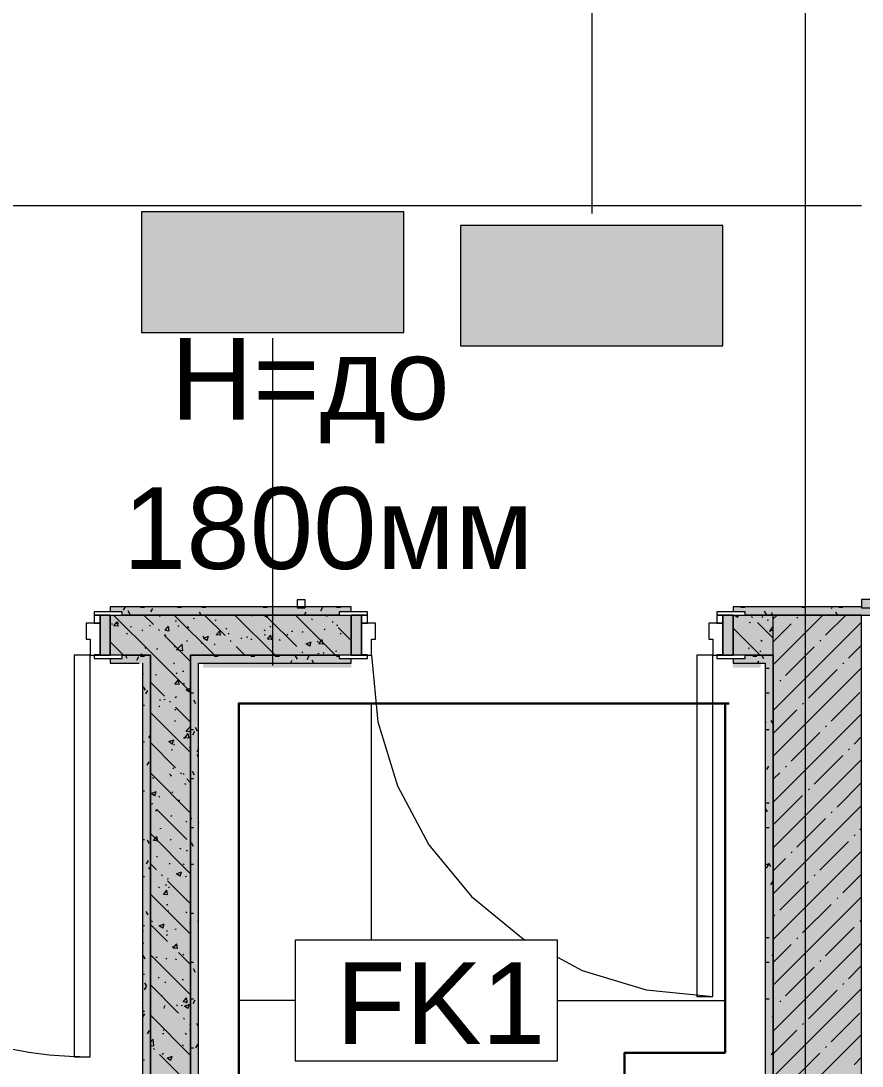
# Model space of a CAD drawing. Header units: millimetres. Extents: x -3817 to 677485, y -22715 to 103890.
# Drawn here: x 82851 to 84944, y 21068 to 23671 of the extents above; entities that cross this region are included whole.
import ezdxf

# ---------------------------------------------------------------- set-up
doc = ezdxf.new("R2010")
doc.units = ezdxf.units.MM
doc.layers.add('PDF _Геометрия', color=7, linetype='Continuous', true_color=0x1d1d1d)
doc.layers.add('PDF _Сплошная заливка', color=7, linetype='Continuous', true_color=0xffffff)
doc.layers.add('PDF _Текст', color=7, linetype='Continuous')
doc.styles.add('PDF GOST-Common', font='arial.ttf')

msp = doc.modelspace()

# ---------------------------------------------------------------- hatches: boundary and pattern name
at = {"layer": 'PDF _Сплошная заливка', "transparency": 33554559}
h = msp.add_hatch(color=256, dxfattribs=at)
h.paths.add_polyline_path([(85453.3, 22191.3), (85453.3, 22211.3), (84623.3, 22211.3), (84623.3, 22199.3), (84653.3, 22199.3), (84653.3, 22191.3), (85275.9, 22191.3)], flags=0)
h.paths.add_polyline_path([(83643.3, 22191.3), (83643.3, 22199.3), (83673.3, 22199.3), (83673.3, 22211.3), (83073.3, 22211.3), (83073.3, 22199.3), (83103.3, 22199.3), (83103.3, 22191.3)], flags=0)
h.paths.add_polyline_path([(79663.3, 22191.3), (79663.3, 22199.3), (79693.3, 22199.3), (79693.3, 22211.3), (78923.1, 22211.3), (78923.1, 22191.3)], flags=0)
h.paths.add_polyline_path([(81943.3, 22191.3), (81943.3, 22199.3), (81973.3, 22199.3), (81973.3, 22211.3), (80793.3, 22211.3), (80793.3, 22199.3), (80823.3, 22199.3), (80823.3, 22191.3), (81803.3, 22191.3)], flags=0)
h = msp.add_hatch(color=256, dxfattribs=at)
h.paths.add_polyline_path([(83673.3, 22091.3), (83673.3, 22191.3), (83073.3, 22191.3), (83073.3, 22091.3), (83643.3, 22091.3)], flags=0)
h.paths.add_polyline_path([(81943.3, 22091.3), (81973.3, 22091.3), (81973.3, 22191.3), (81803.3, 22191.3), (81803.3, 22091.3)], flags=0)
h.paths.add_polyline_path([(84723.3, 22091.3), (84723.3, 22191.3), (84623.3, 22191.3), (84623.3, 22091.3), (84653.3, 22091.3)], flags=0)
for points in [[(83049.3, 22091.3), (83073.3, 22091.3), (83073.3, 22191.3), (83048.3, 22191.3), (83048.3, 22091.3)], [(84723.3, 21011.3), (84943.3, 21011.3), (84943.3, 22191.3), (84723.3, 22191.3), (84723.3, 21362.4)], [(83153.3, 17181.3), (83173.3, 17181.3), (83173.3, 22091.3), (83153.3, 22091.3), (83153.3, 17189.3)], [(83273.3, 19741.3), (83293.3, 19741.3), (83293.3, 22071.3), (83273.3, 22071.3), (83273.3, 20232.1)], [(84703.3, 21031.3), (84723.3, 21031.3), (84723.3, 22071.3), (84703.3, 22071.3), (84703.3, 21362.4)]]:
    msp.add_hatch(color=256, dxfattribs=at).paths.add_polyline_path(points)
h = msp.add_hatch(color=256, dxfattribs=at)
h.paths.add_polyline_path([(81844.2, 22071.3), (81973.3, 22071.3), (81973.3, 22083.3), (81943.3, 22083.3), (81943.3, 22091.3), (81823.3, 22091.3), (81823.3, 22071.3)], flags=0)
h.paths.add_polyline_path([(83103.3, 22071.3), (83153.3, 22071.3), (83153.3, 22091.3), (83103.3, 22091.3), (83102.1, 22083.3), (83073.3, 22083.3), (83073.3, 22071.3)], flags=0)
h = msp.add_hatch(color=256, dxfattribs=at)
h.paths.add_polyline_path([(83673.3, 22071.3), (83673.3, 22083.3), (83643.3, 22083.3), (83643.3, 22091.3), (83273.3, 22091.3), (83273.3, 22071.3), (83643.3, 22071.3)], flags=0)
h.paths.add_polyline_path([(84723.3, 22071.3), (84723.3, 22091.3), (84653.3, 22091.3), (84653.3, 22083.3), (84623.3, 22083.3), (84623.3, 22071.3), (84703.3, 22071.3)], flags=0)

# ---------------------------------------------------------------- linework, layer by layer
at = {"layer": 'PDF _Геометрия', "color": 253, "lineweight": 9, "true_color": 0xaaaaaa}
for points in [[(84803.3, 19059.5), (84803.3, 21326.4), (84803.3, 23826.4)], [(84803.6, 19059.5), (84803.6, 21326.4), (84803.6, 23826.4)], [(80408.8, 23211.3), (82443.3, 23211.3), (84943.3, 23211.3)], [(83723.3, 22091.3), (83739.6, 21925.5), (83788, 21766.1), (83866.5, 21619.1), (83972.2, 21490.3), (84101, 21384.6), (84107.1, 21381.3)], [(84186.4, 21339), (84248, 21306.1), (84407.4, 21257.7), (84573.3, 21241.3)]]:
    msp.add_lwpolyline(points, dxfattribs=at)
at = {"layer": 'PDF _Геометрия', "color": 7, "lineweight": 9}
for points in [[(84271.6, 23747.3), (84271.6, 23191.5)], [(83477.6, 22065.8), (83477.6, 22881)], [(84723.3, 22091.3), (84653.3, 22091.3), (84723.3, 22091.3), (84723.3, 22191.3), (84653.3, 22191.3), (84723.3, 22191.3)], [(83073.3, 22071.3), (83145.3, 22071.3)], [(83153.3, 22071.3), (83153.3, 17189.3)], [(83723.3, 21381.3), (83723.3, 21971.3)], [(83533.3, 21231.3), (83393.3, 21231.3)], [(84186.4, 21231.3), (84603.3, 21231.3)]]:
    msp.add_lwpolyline(points, dxfattribs=at)
for points in [[(83804.1, 23194.9), (83151, 23194.9), (83151, 22894.9), (83804.1, 22894.9)], [(84598.2, 23161.4), (83945, 23161.4), (83945, 22861.4), (84598.2, 22861.4)], [(83643.3, 22191.3), (83103.3, 22191.3)], [(83273.3, 22091.3), (83643.3, 22091.3)], [(84186.4, 21381.3), (83533.3, 21381.3), (83533.3, 21081.3), (84186.4, 21081.3)]]:
    msp.add_lwpolyline(points, close=True, dxfattribs=at)
at = {"layer": 'PDF _Геометрия', "color": 9, "lineweight": 9, "true_color": 0xc0c0c0}
for points in [[(83558.8, 22229.3), (83538.8, 22229.3), (83538.8, 22209.3), (83558.8, 22209.3)], [(83103.3, 22091.3), (83173.3, 22091.3), (83173.3, 17161.4), (81393.3, 17161.4), (81393.3, 19061.3), (81393.3, 19161.3), (81393.3, 17161.4), (81413.3, 17161.4), (83173.3, 17161.4), (83173.3, 17181.3), (83173.3, 22091.3), (83153.3, 22091.3)], [(83952.3, 19741.3), (83273.3, 19741.3), (83273.3, 22091.3), (83273.3, 22071.3), (83273.3, 19741.3), (83293.3, 19741.3)]]:
    msp.add_lwpolyline(points, close=True, dxfattribs=at)
at = {"layer": 'PDF _Геометрия', "color": 8, "lineweight": 9, "true_color": 0x808080}
msp.add_lwpolyline([(84943.2, 22209.3), (84993.3, 22209.3), (84993.3, 22230.3), (84943.2, 22230.3)], close=True, dxfattribs=at)
at = {"layer": 'PDF _Геометрия', "color": 9, "lineweight": 9, "true_color": 0xc0c0c0}
for points in [[(83673.3, 22199.3), (83673.3, 22211.3), (83073.3, 22211.3), (83073.3, 22199.3)], [(84943.2, 22211.3), (84623.3, 22211.3), (84623.3, 22199.3)], [(83073.3, 22191.3), (83073.3, 22091.3)], [(83673.3, 22091.3), (83673.3, 22191.3)], [(84943.3, 17561.3), (84943.3, 20511.3), (84723.3, 20511.3), (84723.3, 19741.3), (84352.3, 19741.3), (84723.3, 19741.3), (84723.3, 19761.3), (84723.3, 20511.3), (84703.3, 20511.3), (84443.3, 20511.3), (84443.3, 21011.3), (84723.3, 21011.3), (84723.3, 21031.3), (84723.3, 22071.3), (84723.3, 22091.3), (84723.3, 21011.3), (84943.3, 21011.3), (84943.3, 22191.3), (84723.3, 22191.3), (85453.3, 22191.3)], [(84623.3, 22191.3), (84623.3, 22091.3)], [(83073.3, 22083.3), (83073.3, 22071.3)], [(84296.1, 19761.3), (83293.3, 19761.3), (83293.3, 22071.3), (83673.3, 22071.3), (83673.3, 22083.3)], [(84623.3, 22083.3), (84623.3, 22071.3), (84703.3, 22071.3), (84703.3, 21031.3), (84443.3, 21031.3), (84423.3, 21031.3), (84423.3, 20511.3), (84423.3, 20491.3), (84703.3, 20491.3), (84703.3, 19761.3), (84342.3, 19761.3)]]:
    msp.add_lwpolyline(points, dxfattribs=at)
at = {"layer": 'PDF _Геометрия', "color": 253, "lineweight": 9, "true_color": 0x9b9b9b}
for points in [[(83110.1, 22211.3), (83105.3, 22203.1)], [(83122.8, 22192.8), (83117.7, 22201.5)], [(83148.9, 22211), (83158.9, 22211)], [(83178.4, 22207.8), (83173.4, 22199.1)], [(83240.3, 22211), (83250.4, 22211)], [(83301.3, 22211), (83311.3, 22211)], [(83453.7, 22211), (83463.7, 22211)], [(83545.1, 22211), (83555.2, 22211)], [(83601.8, 22209.7), (83596.8, 22201)], [(83636.5, 22211), (83646.6, 22211)], [(83640.6, 22210.2), (83640, 22211.3)], [(84642.4, 22211), (84652.4, 22211)], [(84706.9, 22192.3), (84701.8, 22201)], [(84794.8, 22211), (84804.8, 22211)], [(84799.5, 22211.3), (84799.1, 22210.7)], [(84869.8, 22211.3), (84867.1, 22206.6)], [(84886.2, 22211), (84896.3, 22211)], [(83299.6, 22191.3), (83295.5, 22198.5)], [(83405.2, 22191.3), (83405.1, 22191.5)], [(83560.2, 22198.5), (83556.1, 22191.3)], [(84720.9, 22197.1), (84717.5, 22191.3)], [(84883.4, 22191.3), (84879.5, 22198)], [(83115.7, 22083.1), (83111, 22091.3)], [(83143.8, 22086.9), (83138.8, 22078.2)], [(83148.9, 22089.1), (83153.3, 22089.1), (83158.9, 22089.1)], [(83331.7, 22089.1), (83341.8, 22089.1)], [(83423.2, 22089.1), (83433.2, 22089.1)], [(83429.5, 22088.3), (83427.7, 22091.3)], [(83484.1, 22089.1), (83494.2, 22089.1)], [(83525.6, 22077.7), (83522, 22071.3)], [(83539.1, 22081.2), (83534.1, 22090)], [(83567.3, 22088.8), (83562.3, 22080.1)], [(83580, 22071.3), (83575.8, 22078.8)], [(83603.9, 22091.3), (83603.9, 22091.3)], [(83636.5, 22089.1), (83643.3, 22089.1)], [(84672.9, 22089.1), (84682.9, 22089.1)], [(84686.3, 22076.3), (84683.4, 22071.3)], [(84699.8, 22082.6), (84694.8, 22091.3)], [(83155, 22045.3), (83153.3, 22042.3)], [(84703.3, 22058.6), (84713.4, 22058.6)], [(83293.3, 22019.4), (83292.5, 22020.8)], [(83161.4, 22003.9), (83156.4, 22012.7)], [(83166.2, 22003.7), (83161.1, 21995)], [(83273.3, 21997.7), (83280.8, 21997.7)], [(84703.9, 22014.6), (84703.3, 22015.6)], [(84703.3, 21997.7), (84713.4, 21997.7)], [(83153.3, 21967.2), (83158.9, 21967.2)], [(83286.3, 21970.5), (83281.3, 21979.2)], [(84704.5, 21925), (84703.3, 21922.8)], [(84723.2, 21920.2), (84718.2, 21928.9)], [(83173.2, 21894), (83168.2, 21885.3)], [(83273.3, 21906.2), (83280.8, 21906.2)], [(83282.9, 21901.1), (83277.9, 21892.4)], [(83290.4, 21902.4), (83285.4, 21911.2)], [(84703.3, 21906.2), (84713.4, 21906.2)], [(83153.3, 21875.7), (83158.9, 21875.7)], [(83293.3, 21858.1), (83289, 21850.7)], [(83293.3, 21836.6), (83289.5, 21843.1)], [(83169.1, 21826), (83164.1, 21817.3)], [(84711.6, 21815.3), (84706.6, 21806.6)], [(83283.3, 21792.8), (83278.3, 21801.5)], [(83273.3, 21784.3), (83280.8, 21784.3)], [(83153.3, 21753.8), (83158.9, 21753.8)], [(84703.3, 21723.3), (84713.4, 21723.3)], [(84709, 21700.8), (84704, 21709.5)], [(83276.3, 21683.1), (83273.3, 21688.3)], [(83273.3, 21662.4), (83280.8, 21662.4)], [(83293.3, 21675.2), (83292, 21673)], [(84703.3, 21662.4), (84713.4, 21662.4)], [(83153.3, 21631.9), (83158.9, 21631.9)], [(83170.7, 21622.1), (83165.7, 21630.9)], [(83280.4, 21615.1), (83275.3, 21623.8)], [(83168.1, 21580.2), (83163, 21571.5)], [(83173.3, 21556.7), (83169.7, 21562.8)], [(83273.3, 21570.9), (83280.8, 21570.9)], [(84703.3, 21570.9), (84713.4, 21570.9)], [(84710.5, 21569.6), (84705.5, 21560.9)], [(84717.2, 21564.8), (84712.2, 21573.5)], [(83153.3, 21540.5), (83158.9, 21540.5)], [(84721.7, 21528), (84716.6, 21519.2)], [(83273.6, 21519.3), (83273.3, 21518.6)], [(83167.7, 21444.4), (83162.7, 21453.2)], [(83273.3, 21449), (83280.8, 21449)], [(83293.3, 21431.3), (83290.9, 21427.3)], [(83153.3, 21418.5), (83158.9, 21418.5)], [(83156.5, 21402.8), (83153.3, 21408.5)], [(83155.8, 21376.1), (83153.3, 21371.7)], [(84703.3, 21388.1), (84713.4, 21388.1)], [(83160.6, 21334.8), (83155.6, 21343.5)], [(84723.3, 21347.9), (84719.6, 21341.5)], [(83273.3, 21327.1), (83280.8, 21327.1)], [(84703.3, 21327.1), (84713.4, 21327.1)], [(83153.3, 21296.6), (83158.9, 21296.6)], [(83285.5, 21301.3), (83280.5, 21310)], [(83162.9, 21266.5), (83157.8, 21257.8)], [(83164.7, 21266.7), (83159.7, 21275.5)], [(83153.6, 21225.1), (83153.3, 21225.6)], [(83273.3, 21235.7), (83280.8, 21235.7)], [(83283.7, 21231.9), (83278.7, 21223.2)], [(84703.3, 21235.7), (84713.4, 21235.7)], [(83153.3, 21205.2), (83158.9, 21205.2)], [(83158.8, 21198.4), (83153.8, 21189.7)], [(84723.3, 21188.5), (84721.4, 21191.7)], [(83293.3, 21166), (83288.7, 21174)], [(83169.9, 21156.8), (83164.9, 21148.1)], [(83273.3, 21113.7), (83280.8, 21113.7)], [(83290.8, 21122.2), (83285.7, 21113.5)], [(83153.3, 21083.3), (83158.9, 21083.3)], [(84723.3, 21104), (84718.5, 21095.8)]]:
    msp.add_lwpolyline(points, dxfattribs=at)
at = {"layer": 'PDF _Геометрия', "color": 253, "lineweight": 13, "true_color": 0xaaaaaa}
for points in [[(83033.3, 22199.3), (83033.3, 22191.3), (83103.3, 22191.3), (83103.3, 22199.3)], [(83033.3, 22191.3), (83033.3, 22171.3), (83048.3, 22171.3), (83048.3, 22191.3)], [(83048.3, 22191.3), (83048.3, 22091.3), (83073.3, 22091.3), (83073.3, 22191.3)], [(83713.3, 22199.3), (83643.3, 22199.3), (83643.3, 22191.3), (83713.3, 22191.3)], [(83698.3, 22191.3), (83673.3, 22191.3), (83673.3, 22091.3), (83698.3, 22091.3)], [(83713.3, 22191.3), (83698.3, 22191.3), (83698.3, 22171.3), (83713.3, 22171.3)], [(84583.3, 22199.3), (84583.3, 22191.3), (84653.3, 22191.3), (84653.3, 22199.3)], [(84583.3, 22191.3), (84583.3, 22171.3), (84598.3, 22171.3), (84598.3, 22191.3)], [(84598.3, 22191.3), (84598.3, 22091.3), (84623.3, 22091.3), (84623.3, 22191.3)], [(83023.3, 22091.3), (83048.3, 22091.3), (83048.3, 22171.3), (83013.3, 22171.3), (83013.3, 22131.3), (83023.3, 22131.3)], [(83723.3, 22091.3), (83723.3, 22131.3), (83733.3, 22131.3), (83733.3, 22171.3), (83698.3, 22171.3), (83698.3, 22091.3)], [(84573.3, 22091.3), (84598.3, 22091.3), (84598.3, 22171.3), (84563.3, 22171.3), (84563.3, 22131.3), (84573.3, 22131.3)], [(83023.3, 21091.3), (83023.3, 22091.3), (82983.3, 22091.3), (82983.3, 21091.3)], [(83033.3, 22092.3), (83033.3, 22091.3), (83048.3, 22091.3), (83048.3, 22092.3)], [(83033.3, 22091.3), (83033.3, 22083.3), (83103.3, 22083.3), (83103.3, 22091.3)], [(83713.3, 22091.3), (83643.3, 22091.3), (83643.3, 22083.3), (83713.3, 22083.3)], [(83713.3, 22092.3), (83698.3, 22092.3), (83698.3, 22091.3), (83713.3, 22091.3)], [(84573.3, 21241.3), (84573.3, 22091.3), (84533.3, 22091.3), (84533.3, 21241.3)], [(84583.3, 22092.3), (84583.3, 22091.3), (84598.3, 22091.3), (84598.3, 22092.3)], [(84583.3, 22091.3), (84583.3, 22083.3), (84653.3, 22083.3), (84653.3, 22091.3)]]:
    msp.add_lwpolyline(points, close=True, dxfattribs=at)
at = {"layer": 'PDF _Геометрия', "color": 252, "lineweight": 9, "true_color": 0x878787}
for points in [[(83273.3, 21999.8), (83181.7, 22091.3), (83081.7, 22191.3)], [(83180.6, 22167.9), (83157.2, 22191.3)], [(83195, 22190.2), (83197.5, 22187.9)], [(83332.6, 22091.3), (83232.6, 22191.3)], [(83234.9, 22176.8), (83238.2, 22177.2)], [(83279.4, 22182.7), (83282.7, 22183.1)], [(83359.1, 22140.3), (83308, 22191.3)], [(83334.1, 22176.9), (83336.8, 22178.9)], [(83483.4, 22091.3), (83383.4, 22191.3)], [(83425.4, 22189.4), (83428, 22191.3)], [(83463.5, 22185.3), (83454.7, 22191.2), (83454.9, 22191.3)], [(83537.7, 22112.6), (83462.2, 22188)], [(83463.5, 22185.2), (83465.6, 22191.3)], [(83634.3, 22091.3), (83534.3, 22191.3)], [(83574, 22181.4), (83576.4, 22179.1)], [(83613.1, 22188), (83609.8, 22191.3)], [(83628.2, 22173), (83625.7, 22175.5)], [(84626.6, 22191.3), (84635, 22185.7)], [(84635, 22185.6), (84636.9, 22191.3)], [(84671.7, 22185.5), (84669.2, 22188)], [(84694.9, 22185.5), (84697.5, 22187.5)], [(84708, 22178.8), (84711.3, 22179.3)], [(83076.1, 22170.3), (83078.9, 22168.5)], [(83092.8, 22163.5), (83082.1, 22164.4), (83090.7, 22174.6)], [(83092.8, 22163.4), (83090.7, 22174.6)], [(83091.3, 22172.4), (83093.8, 22170.1)], [(83122.6, 22162), (83125.9, 22162.5)], [(83152, 22152.2), (83154.6, 22154.2)], [(83171, 22166.3), (83173.8, 22164.5)], [(83195.7, 22152.8), (83193.2, 22155.4)], [(83209.7, 22153.2), (83218.2, 22163.5)], [(83209.7, 22153.2), (83220.3, 22152.3)], [(83220.3, 22152.2), (83218.3, 22163.4)], [(83241.8, 22163.5), (83244.4, 22165.6)], [(83265.9, 22162.3), (83268.7, 22160.5)], [(83347.8, 22141.2), (83337.2, 22142.1), (83345.8, 22152.3)], [(83347.8, 22141.1), (83345.8, 22152.2)], [(83360.8, 22158.3), (83363.7, 22156.5)], [(83455.7, 22154.3), (83458.6, 22152.5)], [(83470.3, 22163.6), (83472.7, 22161.3)], [(83524.1, 22150.9), (83527.4, 22151.3)], [(83550.7, 22150.3), (83553.5, 22148.5)], [(83605.4, 22154.9), (83608.1, 22157)], [(83636.4, 22165.7), (83639.7, 22166.1)], [(83673.3, 22127.9), (83640.7, 22160.4)], [(84690.4, 22091.3), (84623.3, 22158.5)], [(84663.5, 22173), (84666.8, 22173.4)], [(84723.3, 22134), (84684.3, 22173)], [(84714, 22152), (84716.5, 22149.7)], [(84723.3, 22152.4), (84715.4, 22153.1), (84723.3, 22162.5)], [(83105.2, 22092.5), (83073.3, 22124.4)], [(83113.6, 22146.5), (83116.4, 22144.7)], [(83273.3, 22075.3), (83257.2, 22091.3), (83208.3, 22140.3)], [(83208.5, 22142.4), (83211.3, 22140.6)], [(83262.9, 22128), (83265.4, 22125.7)], [(83303.4, 22138.4), (83306.2, 22136.6)], [(83314.1, 22127.9), (83305.3, 22133.9), (83317.7, 22138.7)], [(83314.2, 22127.9), (83317.8, 22138.6)], [(83366.6, 22145.8), (83369.1, 22143.5)], [(83374.2, 22125.2), (83371.7, 22127.7)], [(83398.3, 22134.4), (83401.1, 22132.6)], [(83412.2, 22136.2), (83415.5, 22136.6)], [(83423.3, 22130.2), (83425.9, 22132.2)], [(83456.7, 22142), (83460.1, 22142.5)], [(83475.4, 22130), (83464.7, 22130.9), (83473.3, 22141.1)], [(83475.4, 22129.9), (83473.3, 22141.1)], [(83493.2, 22130.4), (83496.1, 22128.6)], [(83513.1, 22141.6), (83515.7, 22143.6)], [(83569.7, 22113.7), (83560.8, 22119.7), (83573.3, 22124.4)], [(83569.7, 22113.6), (83573.3, 22124.4)], [(83588.1, 22126.4), (83591, 22124.6)], [(83602.9, 22118.8), (83592.3, 22119.8), (83600.8, 22130)], [(83602.9, 22118.8), (83600.9, 22129.9)], [(83645.6, 22146.3), (83648.4, 22144.5)], [(84692.7, 22126.3), (84695.4, 22128.3)], [(83159.2, 22110.2), (83161.7, 22107.9)], [(83188.1, 22106.7), (83191.4, 22107.1)], [(83232.6, 22112.5), (83235.9, 22113)], [(83254, 22102), (83238.2, 22104.5), (83252.1, 22118.9)], [(83239.6, 22104.4), (83242.3, 22106.4)], [(83254, 22102), (83252.1, 22118.9)], [(83299.9, 22121.4), (83303.2, 22121.8)], [(83332, 22117.7), (83334.6, 22119.7)], [(83408, 22091.3), (83386.8, 22112.6)], [(83552.7, 22097.5), (83550.2, 22100)], [(83603.2, 22095.7), (83605.9, 22097.8)], [(83634.1, 22101.4), (83637.4, 22101.9)], [(84661.2, 22108.7), (84664.6, 22109.2)], [(84689.6, 22102.2), (84692.4, 22100.4)], [(83075.8, 22091.9), (83079.1, 22092.3)], [(83149.8, 22093), (83152.5, 22095)], [(83230.5, 22071.9), (83233.4, 22070.1)], [(83589.6, 22095.6), (83592.9, 22096)], [(83670.3, 22093.1), (83672.2, 22091.3)], [(83237.5, 22045.2), (83240.1, 22047.2)], [(83253.2, 22051.3), (83256.5, 22051.7)], [(83208.3, 21989.4), (83173.3, 22024.4)], [(83185.8, 22042.4), (83189.1, 22042.8)], [(83245, 22018.6), (83234.3, 22019.5), (83242.9, 22029.7)], [(83245, 22018.5), (83242.9, 22029.7)], [(83255.6, 22021.9), (83258, 22019.6)], [(83270.9, 21999), (83262, 22005), (83273.3, 22009.3)], [(83270.9, 21998.9), (83273.3, 22006)], [(83195.9, 21981.1), (83198.7, 21979.3)], [(83206.4, 21981.1), (83209.7, 21981.6)], [(83223.3, 21974.3), (83220.8, 21976.8)], [(83235.3, 21986), (83238, 21988)], [(83273.3, 21848.9), (83173.3, 21948.9)], [(83194.5, 21965.1), (83196.9, 21962.8)], [(83233.4, 21957.2), (83236.2, 21955.4)], [(83273.3, 21924.4), (83235.9, 21961.7)], [(83233.1, 21926.8), (83235.8, 21928.8)], [(83271.9, 21925.8), (83273.3, 21926)], [(83269.6, 21884.8), (83259, 21885.8), (83267.6, 21896)], [(83273.3, 21900.1), (83261.8, 21901.8), (83273.3, 21913.8)], [(83262.4, 21902.8), (83264.8, 21900.6)], [(83269.7, 21884.8), (83267.6, 21895.9)], [(83235.9, 21810.9), (83173.3, 21873.5)], [(83227.6, 21870.1), (83218.8, 21876), (83231.2, 21880.8)], [(83227.6, 21870), (83231.2, 21880.8)], [(83231, 21867.6), (83233.6, 21869.6)], [(83255.5, 21886.7), (83258.3, 21884.9)], [(83225.1, 21855.7), (83228.4, 21856.1)], [(83269.6, 21861.5), (83273, 21862)], [(83228.8, 21808.4), (83231.5, 21810.5)], [(83273.3, 21698.1), (83173.3, 21798.1)], [(83178.3, 21785.6), (83181.7, 21786)], [(83220.8, 21795.8), (83223.7, 21794)], [(83222.9, 21791.4), (83226.2, 21791.9)], [(83251, 21795.8), (83248.5, 21798.3)], [(83255, 21796.7), (83257.5, 21794.5)], [(83258.3, 21772), (83261.1, 21770.2)], [(83273.3, 21773.5), (83263.6, 21783.2)], [(83184.4, 21741.1), (83175.5, 21747.1), (83188, 21751.9)], [(83184.4, 21741.1), (83188, 21751.8)], [(83193.9, 21739.9), (83196.4, 21737.6)], [(83226.6, 21749.2), (83229.3, 21751.3)], [(83175.6, 21720.4), (83173.3, 21722.7)], [(83176.1, 21721.3), (83179.4, 21721.7)], [(83263.6, 21632.4), (83188.1, 21707.8)], [(83243.4, 21730.2), (83246.7, 21730.6)], [(83185.5, 21705.5), (83188.3, 21703.7)], [(83224.5, 21690), (83227.1, 21692.1)], [(83196.6, 21660), (83200, 21660.5)], [(83261.8, 21677.7), (83264.3, 21675.4)], [(83273.3, 21547.2), (83173.3, 21647.2)], [(83191.5, 21628.5), (83180.8, 21629.4), (83189.4, 21639.7)], [(83191.5, 21628.4), (83189.4, 21639.6)], [(83222.3, 21630.8), (83225, 21632.9)], [(83245.7, 21610.6), (83248.6, 21608.8)], [(83262.2, 21604.7), (83265.5, 21605.1)], [(83188.3, 21590.7), (83191.2, 21588.9)], [(83188.1, 21556.9), (83173.3, 21571.8)], [(83220.2, 21571.7), (83222.8, 21573.7)], [(83247.2, 21540.6), (83238.4, 21546.6), (83250.8, 21551.4)], [(83247.2, 21540.6), (83250.8, 21551.3)], [(83254.5, 21571.6), (83257, 21569.3)], [(83203.2, 21541.8), (83200.7, 21544.3)], [(83215.4, 21534.6), (83218.7, 21535)], [(83273.3, 21471.8), (83215.8, 21529.3)], [(83259.9, 21540.4), (83263.2, 21540.9)], [(83193.4, 21514.8), (83195.9, 21512.5)], [(83216.1, 21494.8), (83205.5, 21495.7), (83214.1, 21505.9)], [(83210.4, 21520.2), (83213.2, 21518.4)], [(83216.1, 21494.7), (83214.1, 21505.9)], [(83218, 21512.5), (83220.7, 21514.5)], [(83273.3, 21396.3), (83173.3, 21496.3)], [(83213.1, 21470.3), (83216.5, 21470.7)], [(83215.8, 21453.3), (83218.5, 21455.3)], [(83261.3, 21452.5), (83263.8, 21450.3)], [(83215.8, 21378.4), (83173.3, 21420.9)], [(83175.8, 21429.4), (83178.6, 21427.6)], [(83204, 21411.7), (83195.1, 21417.7), (83207.6, 21422.4)], [(83204, 21411.6), (83207.6, 21422.4)], [(83270.7, 21425.4), (83273.3, 21423.7)], [(83213.2, 21405.5), (83216.1, 21403.7)], [(83213.7, 21394.1), (83216.3, 21396.1)], [(83233.7, 21409), (83237, 21409.5)], [(83240.8, 21361), (83230.2, 21362), (83238.7, 21372.2)], [(83240.8, 21361), (83238.8, 21372.1)], [(83273.3, 21245.4), (83173.3, 21345.4)], [(83230.9, 21363.3), (83228.4, 21365.8)], [(83273.3, 21320.9), (83243.5, 21350.7)], [(83254, 21346.5), (83256.5, 21344.2)], [(83186.9, 21338.9), (83190.2, 21339.3)], [(83211.5, 21334.9), (83214.2, 21336.9)], [(83235.3, 21335), (83238.1, 21333.2)], [(83243.5, 21199.9), (83173.3, 21270.1)], [(83192.9, 21289.6), (83195.4, 21287.3)], [(83209.3, 21275.7), (83212, 21277.8)], [(83252.4, 21283.6), (83255.8, 21284)], [(83200.7, 21244.1), (83203.5, 21242.3)], [(83265.5, 21227.3), (83254.8, 21228.2), (83263.4, 21238.4)], [(83265.5, 21227.2), (83263.4, 21238.4)], [(83205.7, 21213.4), (83209, 21213.9)], [(83207.2, 21216.5), (83209.8, 21218.6)], [(83238.2, 21220.2), (83241, 21218.4)], [(83250.2, 21219.3), (83253.5, 21219.7)], [(83266.8, 21211.2), (83258, 21217.1), (83270.4, 21221.9)], [(83260.8, 21227.4), (83263.3, 21225.1)], [(83266.8, 21211.1), (83270.4, 21221.9)], [(83273.3, 21094.6), (83173.3, 21194.6)], [(83258.5, 21184.8), (83256, 21187.3)], [(83273.3, 21170.1), (83271.1, 21172.2)], [(83173.3, 21128), (83180.2, 21135.2)], [(83182.2, 21118.3), (83180.2, 21135.1)], [(83203.4, 21149.2), (83206.7, 21149.6)], [(83205, 21157.3), (83207.7, 21159.4)], [(83260.2, 21149.7), (83263, 21147.9)], [(83270.7, 21158), (83273.3, 21158.4)], [(83173.3, 21119.7), (83182.1, 21118.3)], [(83183.1, 21109.3), (83180.6, 21111.9)], [(83253.5, 21121.3), (83255.9, 21119)], [(83271.1, 21021.3), (83195.7, 21096.8)], [(83202.9, 21098.1), (83205.5, 21100.2)], [(83223.6, 21082.2), (83214.7, 21088.2), (83227.2, 21093)], [(83223.6, 21082.2), (83227.2, 21092.9)], [(83224, 21087.9), (83227.3, 21088.3)]]:
    msp.add_lwpolyline(points, dxfattribs=at)
at = {"layer": 'PDF _Геометрия', "lineweight": 9}
for points in [[(84723.3, 22181.6), (84733, 22191.3)], [(84723.3, 22067.6), (84847, 22191.3)], [(84782.3, 22183.6), (84784.6, 22186)], [(84853.6, 22140.8), (84904.1, 22191.3)], [(84723.3, 21953.5), (84943.3, 22173.5)], [(84723.3, 22124.6), (84768, 22169.3)], [(84839.3, 22126.6), (84841.7, 22129)], [(84753.8, 22041), (84825, 22112.3)], [(84910.6, 22083.8), (84943.3, 22116.5)], [(84896.3, 22069.6), (84898.7, 22071.9)], [(84723.3, 21839.5), (84943.3, 22059.5)], [(84810.8, 21984), (84882.1, 22055.3)], [(84739.5, 22026.8), (84741.9, 22029.2)], [(84723.3, 22010.5), (84725.2, 22012.5)], [(84867.8, 21927), (84939.1, 21998.3)], [(84796.5, 21969.8), (84798.9, 21972.1)], [(84723.3, 21896.5), (84782.3, 21955.5)], [(84723.3, 21725.4), (84943.3, 21945.4)], [(84853.6, 21912.7), (84855.9, 21915.1)], [(84768, 21827.2), (84839.3, 21898.5)], [(84924.8, 21870), (84943.3, 21888.4)], [(84825, 21770.2), (84896.3, 21841.5)], [(84910.6, 21855.7), (84912.9, 21858.1)], [(84723.3, 21611.4), (84943.3, 21831.4)], [(84753.8, 21812.9), (84756.1, 21815.3)], [(84723.3, 21782.4), (84739.5, 21798.7)], [(84882.1, 21713.2), (84943.3, 21774.3)], [(84725.2, 21670.4), (84796.5, 21741.7)], [(84810.8, 21755.9), (84813.2, 21758.3)], [(84723.3, 21497.3), (84943.3, 21717.3)], [(84782.3, 21613.4), (84853.6, 21684.6)], [(84867.8, 21698.9), (84870.2, 21701.3)], [(84939.1, 21656.1), (84943.3, 21660.3)], [(84924.8, 21641.9), (84927.2, 21644.2)], [(84723.3, 21383.3), (84943.3, 21603.3)], [(84839.3, 21556.3), (84910.6, 21627.6)], [(84723.3, 21554.3), (84753.8, 21584.8)], [(84768, 21599.1), (84770.4, 21601.5)], [(84739.5, 21456.5), (84810.8, 21527.8)], [(84825, 21542.1), (84827.4, 21544.4)], [(84896.3, 21499.3), (84943.3, 21546.3)], [(84723.3, 21269.2), (84943.3, 21489.2)], [(84882.1, 21485.1), (84884.4, 21487.4)], [(84796.5, 21399.5), (84867.8, 21470.8)], [(84725.2, 21442.3), (84727.6, 21444.7)], [(84939.1, 21428), (84941.5, 21430.4)], [(84853.6, 21342.5), (84924.8, 21413.8)], [(84723.3, 21155.2), (84943.3, 21375.2)], [(84723.3, 21326.3), (84768, 21371)], [(84782.3, 21385.3), (84784.6, 21387.6)], [(84839.3, 21328.2), (84841.7, 21330.6)], [(84910.6, 21285.5), (84943.3, 21318.2)], [(84753.8, 21242.7), (84825, 21314)], [(84896.3, 21271.2), (84898.7, 21273.6)], [(84723.3, 21041.1), (84943.3, 21261.1)], [(84810.8, 21185.7), (84882.1, 21257)], [(84723.3, 21212.2), (84725.2, 21214.2)], [(84739.5, 21228.4), (84741.9, 21230.8)], [(84867.8, 21128.6), (84939.1, 21199.9)], [(84796.5, 21171.4), (84798.9, 21173.8)], [(84443.3, 20647.1), (84807.5, 21011.3), (84943.3, 21147.1)], [(84723.3, 21098.2), (84782.3, 21157.2)], [(84853.6, 21114.4), (84855.9, 21116.8)], [(84768, 21028.9), (84839.3, 21100.1)], [(84924.8, 21071.6), (84943.3, 21090.1)]]:
    msp.add_lwpolyline(points, dxfattribs=at)
at = {"layer": 'PDF _Геометрия', "color": 231, "lineweight": 30, "true_color": 0xff80c0}
msp.add_lwpolyline([(84613.3, 21971.3), (83393.3, 21971.3), (83393.3, 19861.3), (84613.3, 19861.3), (84613.3, 20401.3), (84353.3, 20401.3), (84353.3, 21101.3), (84603.3, 21101.3), (84603.3, 21971.3)], dxfattribs=at)
at = {"layer": 'PDF _Геометрия', "color": 253, "lineweight": 9, "true_color": 0xaaaaaa}
msp.add_arc((83023.3, 22091.3), 1000, 180, 270, dxfattribs=at)
at = {"layer": 'PDF _Сплошная заливка', "lineweight": 9, "transparency": 33554559}
for points in [[(83804.1, 23194.9), (83151, 23194.9), (83804.1, 22894.9), (83151, 22894.9)], [(84598.2, 23161.4), (83945, 23161.4), (84598.2, 22861.4), (83945, 22861.4)]]:
    msp.add_solid(points, dxfattribs=at)
at = {"layer": 'PDF _Сплошная заливка', "color": 1, "lineweight": 35, "transparency": 33554559}
msp.add_solid([(84993.3, 22209.3), (84993.3, 22230.3), (84943.2, 22209.3), (84943.2, 22230.3)], dxfattribs=at)
at = {"layer": 'PDF _Сплошная заливка', "lineweight": 35, "transparency": 33554559}
for points in [[(83673.3, 22091.3), (83698.3, 22091.3), (83673.3, 22191.3), (83698.3, 22191.3)], [(84598.3, 22091.3), (84623.3, 22091.3), (84598.3, 22191.3), (84623.3, 22191.3)], [(83273.3, 17161.4), (83273.3, 22091.3), (83173.3, 17161.4), (83173.3, 22091.3)]]:
    msp.add_solid(points, dxfattribs=at)
at = {"layer": 'PDF _Сплошная заливка', "color": 135, "lineweight": 35, "true_color": 0x3f92ba, "transparency": 33554559}
for points in [[(83673.3, 22060.3), (83673.3, 22071.3), (83304.3, 22060.3), (83304.3, 22071.3)], [(84623.3, 22060.3), (84692.3, 22060.3), (84623.3, 22071.3), (84692.3, 22071.3)]]:
    msp.add_solid(points, dxfattribs=at)

# ---------------------------------------------------------------- texts
at = {"layer": 'PDF _Текст', "color": 250, "true_color": 0x3c3c3c, "char_height": 203.2, "attachment_point": 4, "style": 'PDF GOST-Common'}
for s, insert in [('Н=до', (83223.8, 22750.2)), ('1800мм', (83104.8, 22406.2)), ('FK1', (83635.3, 21224.7))]:
    msp.add_mtext(s, dxfattribs=dict(at, insert=insert))

doc.saveas('drawing.dxf')
